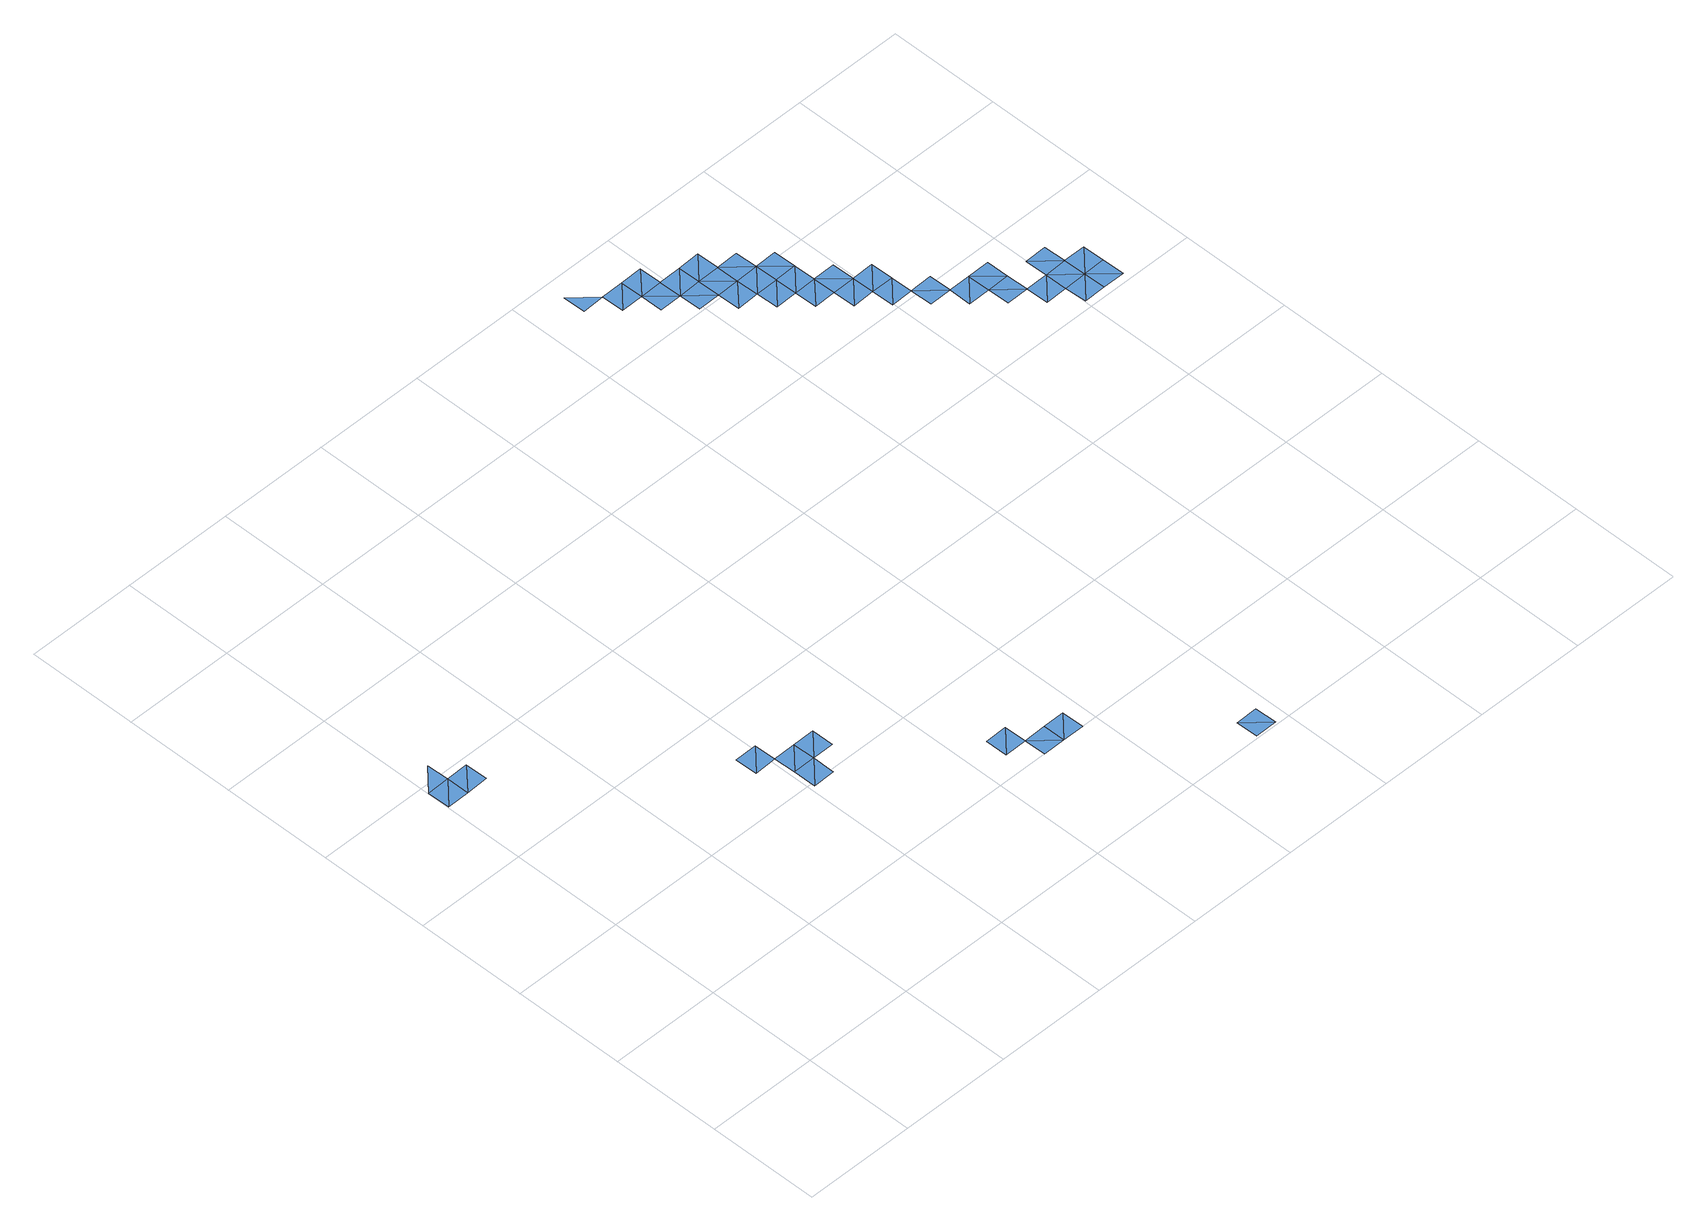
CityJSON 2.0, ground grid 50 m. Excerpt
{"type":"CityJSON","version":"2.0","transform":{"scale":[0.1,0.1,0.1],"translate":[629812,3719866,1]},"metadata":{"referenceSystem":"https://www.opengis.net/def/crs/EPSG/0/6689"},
"CityObjects":{
"waterbody1":{"type":"WaterBody","attributes":{"name":"福岡県津波浸水想定図","class":"1140","function":"2","WaterBodyTsunamiRiskAttribute.description":"1","WaterBodyTsunamiRiskAttribute.rank":"1"},"geometry":[{"type":"MultiSurface","lod":"1","boundaries":[[[0,1,2]],[[0,3,1]],[[3,4,1]],[[3,5,4]],[[6,7,8]],[[7,6,9]],[[10,11,12]],[[12,13,9]],[[10,14,11]],[[12,11,13]],[[13,11,15]],[[11,16,15]],[[17,18,19]],[[17,20,18]],[[21,22,20]],[[20,22,23]],[[22,24,23]],[[22,25,24]],[[26,27,28]],[[28,27,29]],[[30,31,32]],[[30,32,33]],[[34,35,33]],[[34,36,35]],[[37,35,36]],[[36,38,37]],[[39,38,40]],[[40,41,39]],[[39,41,42]],[[43,38,39]],[[44,45,42]],[[46,45,44]],[[42,45,39]],[[47,46,48]],[[39,45,49]],[[50,46,47]],[[51,47,52]],[[52,53,51]],[[54,55,56]],[[56,55,57]],[[58,59,60]],[[60,59,61]],[[62,63,64]],[[65,59,62]],[[64,66,62]],[[66,65,62]]]}]},
"waterbody2":{"type":"WaterBody","attributes":{"name":"福岡県津波浸水想定図","class":"1140","function":"2","WaterBodyTsunamiRiskAttribute.description":"1","WaterBodyTsunamiRiskAttribute.rank":"2"},"geometry":[{"type":"MultiSurface","lod":"1","boundaries":[[[2,1,67]],[[36,68,40]],[[40,38,36]],[[62,58,69]],[[58,62,59]]]}]},
"waterbody3":{"type":"WaterBody","attributes":{"name":"福岡県津波浸水想定図","class":"1140","function":"2","WaterBodyTsunamiRiskAttribute.description":"1","WaterBodyTsunamiRiskAttribute.rank":"3"},"geometry":[{"type":"MultiSurface","lod":"1","boundaries":[[[70,71,72]],[[31,72,73]],[[73,32,31]],[[34,32,74]],[[33,32,34]],[[34,75,68]],[[34,68,36]],[[40,68,76]],[[40,76,41]],[[42,41,77]],[[44,42,77]],[[78,46,44]],[[46,78,48]],[[48,79,47]],[[79,52,47]],[[53,52,80]],[[80,81,53]],[[82,83,81]],[[81,83,84]],[[85,56,83]],[[85,54,56]],[[86,54,87]],[[86,55,54]],[[88,58,86]],[[69,58,88]],[[89,62,69]],[[89,63,62]]]}]}
},
"vertices":[
[6,1864,7],[104,1966,9],[4,1964,7],[106,1866,7],[204,1968,8],[206,1868,8],[919,1182,8],[1017,1284,8],[917,1282,8],[1019,1184,10],[1023,984,8],[1121,1086,10],[1021,1084,10],[1119,1186,10],[1123,986,8],[1219,1188,8],[1221,1088,8],[1630,596,8],[1728,698,8],[1628,696,8],[1730,598,8],[1732,498,9],[1832,500,9],[1830,599,9],[1930,601,7],[1932,501,7],[2342,9,9],[2442,11,9],[2340,109,9],[2440,111,9],[2478,3312,8],[2378,3310,10],[2380,3210,8],[2480,3212,8],[2482,3112,8],[2580,3214,8],[2582,3114,8],[2680,3216,9],[2682,3116,9],[2784,3018,9],[2684,3016,9],[2686,2916,9],[2786,2918,9],[2782,3118,9],[2788,2818,10],[2886,2920,9],[2887,2820,10],[2989,2722,10],[2889,2720,10],[2884,3020,9],[2988,2822,9],[3089,2724,9],[2991,2622,10],[3091,2624,9],[3297,2328,8],[3397,2330,7],[3295,2428,8],[3395,2430,7],[3499,2232,9],[3599,2234,9],[3497,2332,9],[3597,2334,9],[3601,2134,8],[3603,2034,10],[3703,2036,9],[3699,2236,8],[3701,2136,8],
[102,2066,9],[2584,3014,8],[3501,2132,8],
[2176,3406,8],[2178,3306,8],[2278,3308,10],[2280,3208,8],[2382,3110,8],[2484,3012,8],[2586,2914,8],[2688,2816,10],[2789,2718,10],[2891,2620,10],[2993,2522,9],[3093,2524,11],[3095,2424,11],[3195,2426,11],[3193,2526,11],[3197,2326,8],[3399,2230,8],[3299,2228,8],[3401,2130,8],[3503,2032,10]
]}
